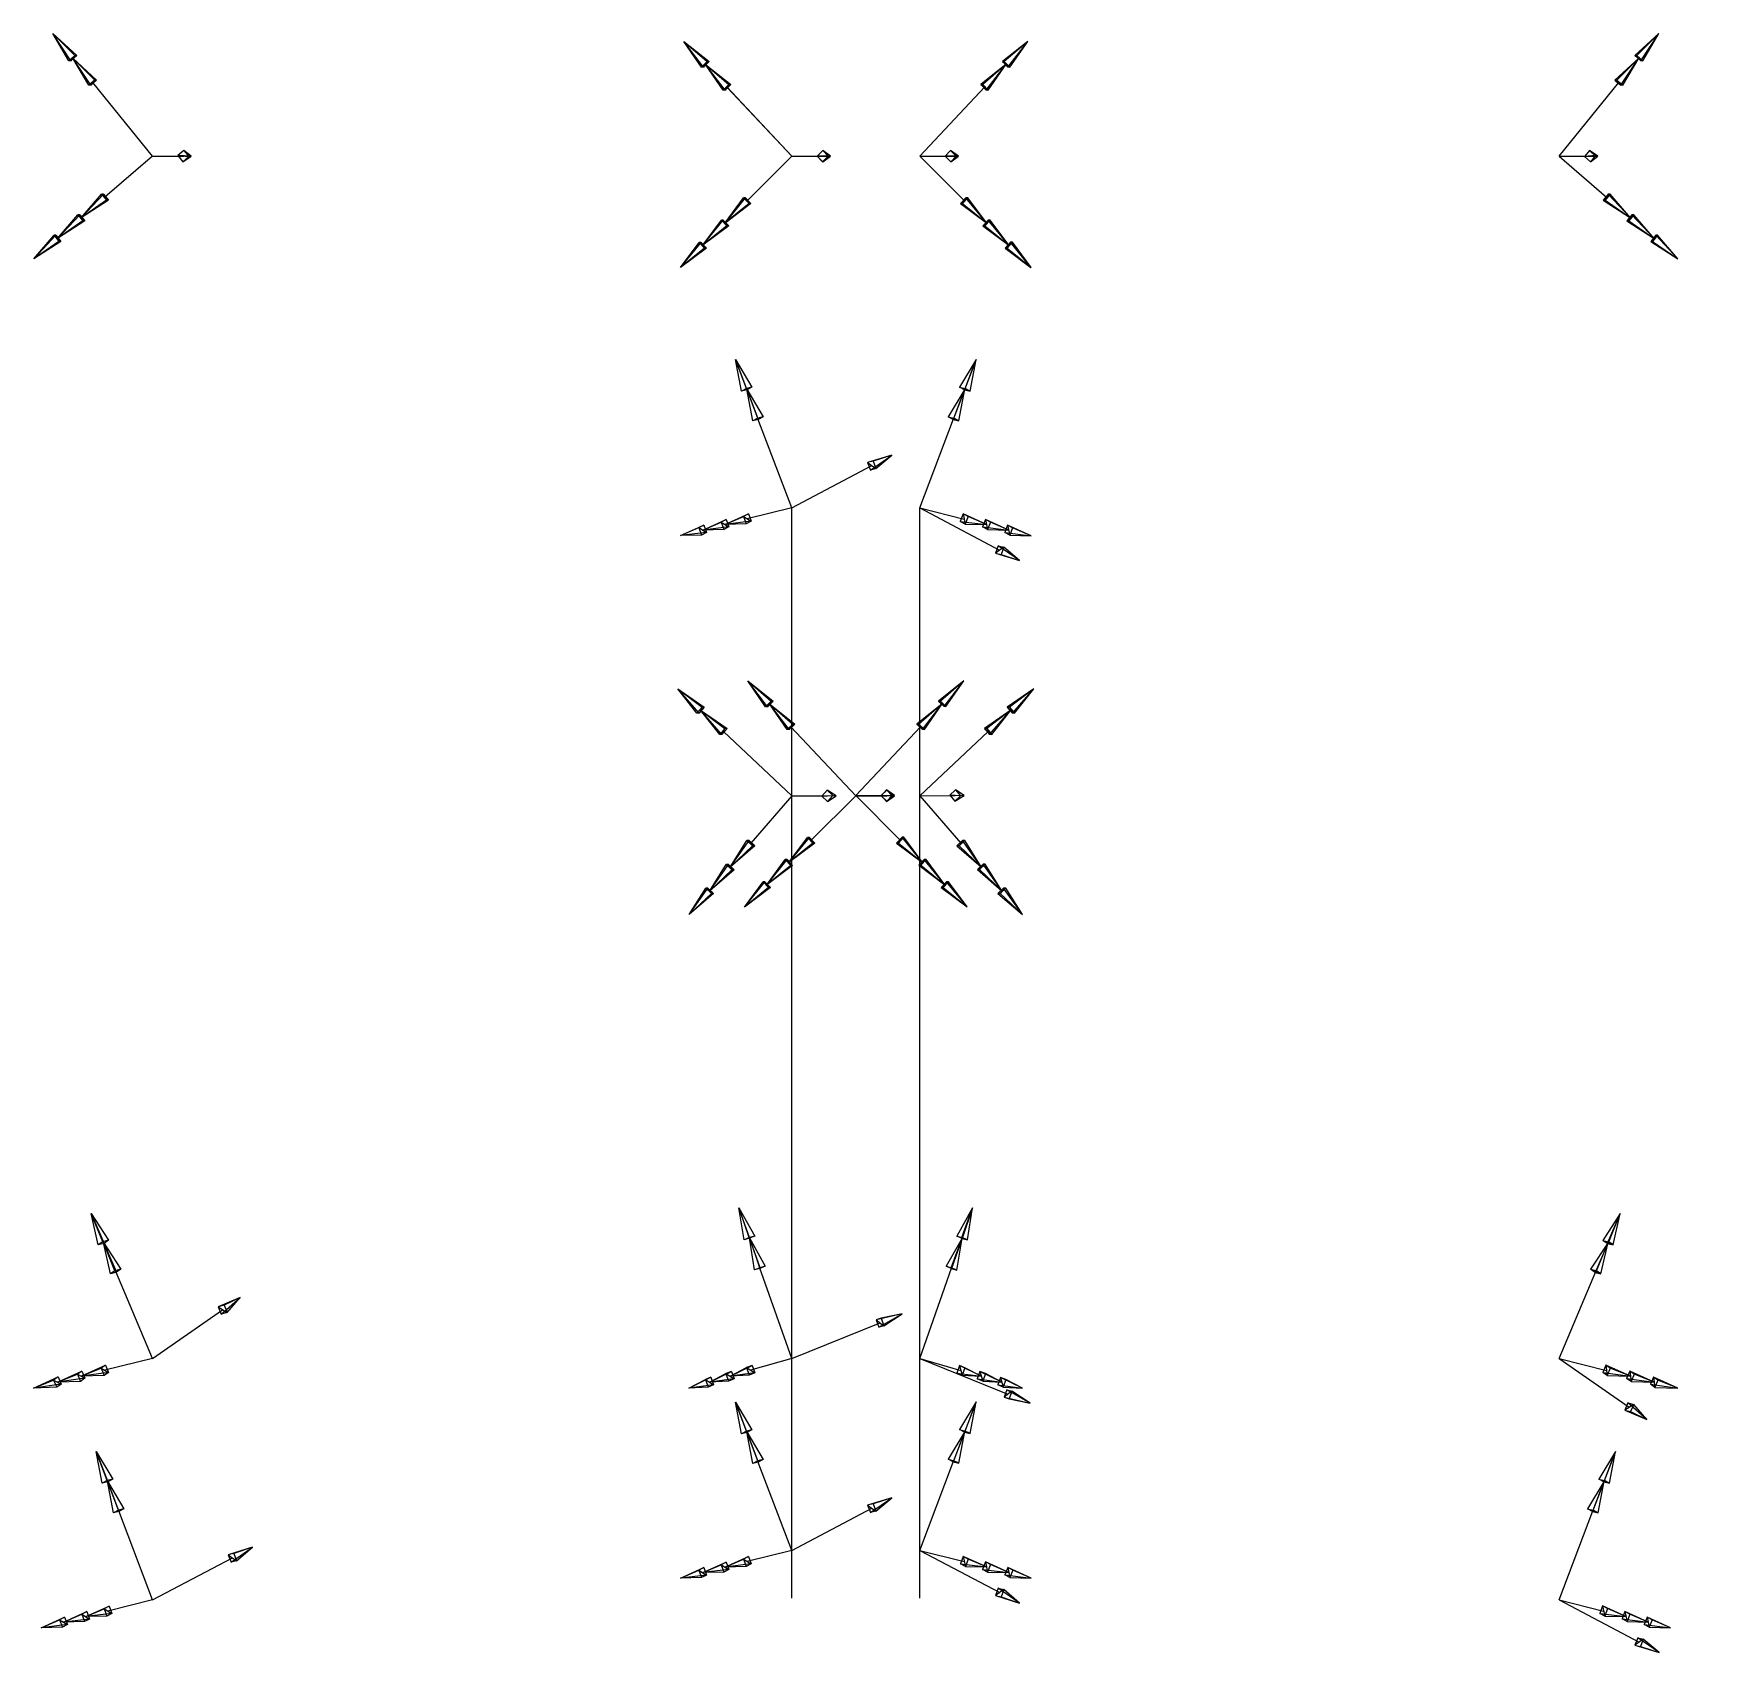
# Model space of a CAD drawing. Header units: millimetres. Extents: x -4561 to 16, y -105 to 107.
# Drawn here: x -2560.4 to -2455.2, y -98.5 to 3 of the extents above; entities that cross this region are included whole.
import ezdxf

# ---------------------------------------------------------------- set-up
doc = ezdxf.new("R2010")
doc.units = ezdxf.units.MM
for name, color, linetype in [('AutoDetect_13_22', 1, 'Continuous'), ('AutoDetect_14_21', 1, 'Continuous'), ('AutoDetect_15_20', 1, 'Continuous'), ('AutoDetect_16_19', 1, 'Continuous')]:
    doc.layers.add(name, color=color, linetype=linetype)

# ---------------------------------------------------------------- blocks, each defined once
blk = doc.blocks.new('Kontrollpunkt')
at = {"color": 0}
for q in [(0, 6), (8, 0), (0, 0, 4)]:
    blk.add_line((0, 0), q, dxfattribs=at)
for points in [[(0.25, 8, -0.25), (-0.25, 8, -0.25), (-0.25, 8, 0.25), (0, 10, 0), (-0.25, 8, -0.25), (0.25, 8, 0.25), (0, 10, 0), (0.25, 8, -0.25), (0.25, 8, 0.25), (-0.25, 8, 0.25)], [(0.25, 6, -0.25), (-0.25, 6, -0.25), (-0.25, 6, 0.25), (0, 8, 0), (-0.25, 6, -0.25), (0.25, 6, 0.25), (0, 8, 0), (0.25, 6, -0.25), (0.25, 6, 0.25), (-0.25, 6, 0.25)], [(0.25, 0.25, 4), (-0.25, 0.25, 4), (-0.25, -0.25, 4), (0, 0, 6), (-0.25, 0.25, 4), (0.25, -0.25, 4), (0, 0, 6), (0.25, 0.25, 4), (0.25, -0.25, 4), (-0.25, -0.25, 4)], [(0.25, 0.25, 6), (-0.25, 0.25, 6), (-0.25, -0.25, 6), (0, 0, 8), (-0.25, 0.25, 6), (0.25, -0.25, 6), (0, 0, 8), (0.25, 0.25, 6), (0.25, -0.25, 6), (-0.25, -0.25, 6)], [(0.25, 0.25, 8), (-0.25, 0.25, 8), (-0.25, -0.25, 8), (0, 0, 10), (-0.25, 0.25, 8), (0.25, -0.25, 8), (0, 0, 10), (0.25, 0.25, 8), (0.25, -0.25, 8), (-0.25, -0.25, 8)], [(8, 0.25, -0.25), (8, 0.25, 0.25), (8, -0.25, 0.25), (10, 0, 0), (8, 0.25, 0.25), (8, -0.25, -0.25), (10, 0, 0), (8, 0.25, -0.25), (8, -0.25, -0.25), (8, -0.25, 0.25)]]:
    blk.add_polyline3d(points, dxfattribs=at)

msp = doc.modelspace()

# ---------------------------------------------------------------- linework, layer by layer
at = {"layer": 'AutoDetect_13_22', "color": 1}
msp.add_line((-2512.99, -94.9, -410.4), (-2512.99, -26.7, -410.4), dxfattribs=at)
at = {"layer": 'AutoDetect_14_21', "color": 1}
msp.add_line((-2504.99, -94.9, -410.4), (-2504.99, -26.7, -410.4), dxfattribs=at)
at = {"layer": 'AutoDetect_15_20', "color": 1}
msp.add_line((-2512.99, -4.7, -322.5), (-2512.99, -4.7, -388.4), dxfattribs=at)
at = {"layer": 'AutoDetect_16_19', "color": 1}
msp.add_line((-2504.99, -4.7, -322.5), (-2504.99, -4.7, -388.4), dxfattribs=at)

# ---------------------------------------------------------------- block references
at = {"layer": 'AutoDetect_13_22', "color": 1, "extrusion": (-0.696364, -0.173649, 0.696364)}
for p, rotation in [((-582.13, -1997, 1468.81), 99.71836353150921), ((-518.86, -2007.99, 1480.13), 99.7183635315092), ((-525.53, -2040.81, 1503.4), 99.71836353150921)]:
    msp.add_blockref('Kontrollpunkt', p, dxfattribs=dict(at, rotation=rotation))
at = {"layer": 'AutoDetect_13_22', "color": 1, "extrusion": (-0.743283, -0.185349, 0.642788), "rotation": 103.7117900824684}
msp.add_blockref('Kontrollpunkt', (-540.19, -1919.08, 1648.61), dxfattribs=at)
at = {"layer": 'AutoDetect_13_22', "color": 1, "extrusion": (-0.642787, -0.185349, 0.743283), "rotation": 94.42234505614577}
msp.add_blockref('Kontrollpunkt', (-619.49, -2058.99, 1354.82), dxfattribs=at)
at = {"layer": 'AutoDetect_14_21', "color": 1, "extrusion": (0.696364, -0.173647, 0.696364), "rotation": 260.2815636992991}
for p in [(-632, 1393.52, -2025.54), (-695.26, 1382.53, -2014.22), (-688.59, 1349.71, -1990.94)]:
    msp.add_blockref('Kontrollpunkt', p, dxfattribs=at)
at = {"layer": 'AutoDetect_14_21', "color": 1, "extrusion": (0.642788, -0.185347, 0.743283), "rotation": 265.5775799374032}
msp.add_blockref('Kontrollpunkt', (-770.81, 1524.79, -1870.68), dxfattribs=at)
at = {"layer": 'AutoDetect_14_21', "color": 1, "extrusion": (0.743284, -0.185347, 0.642788), "rotation": 256.2881385459623}
msp.add_blockref('Kontrollpunkt', (-673.94, 1210.58, -2081.18), dxfattribs=at)
at = {"layer": 'AutoDetect_15_20', "color": 1, "extrusion": (-0.743283, -0.642788, 0.185348), "rotation": 80.89362475708899}
msp.add_blockref('Kontrollpunkt', (-1666.41, -690.14, 1838.06), dxfattribs=at)
at = {"layer": 'AutoDetect_15_20', "color": 1, "extrusion": (-0.696364, -0.696365, 0.173648)}
for p, rotation in [((-1773.63, -629.7, 1696.71), 80.14891422533061), ((-1773.63, -691.64, 1685.79), 80.1489142253306), ((-1742.52, -631.16, 1722.3), 80.14891422533061)]:
    msp.add_blockref('Kontrollpunkt', p, dxfattribs=dict(at, rotation=rotation))
at = {"layer": 'AutoDetect_15_20', "color": 1, "extrusion": (-0.642787, -0.743284, 0.185348), "rotation": 77.85525701179807}
msp.add_blockref('Kontrollpunkt', (-1871.56, -642.59, 1585.99), dxfattribs=at)
at = {"layer": 'AutoDetect_16_19', "color": 1, "extrusion": (0.696365, -0.696364, 0.173648), "rotation": 279.8510664585075}
for p in [(-1774.62, -13.55, -1797.64), (-1774.62, -75.49, -1808.56), (-1805.73, -15.02, -1772.05)]:
    msp.add_blockref('Kontrollpunkt', p, dxfattribs=at)
at = {"layer": 'AutoDetect_16_19', "color": 1, "extrusion": (0.743283, -0.642788, 0.185348), "rotation": 279.1063662891228}
msp.add_blockref('Kontrollpunkt', (-1615.96, 13.36, -1891.72), dxfattribs=at)
at = {"layer": 'AutoDetect_16_19', "color": 1, "extrusion": (0.642788, -0.743283, 0.185348), "rotation": 282.1446873576127}
msp.add_blockref('Kontrollpunkt', (-1923.99, -34.21, -1639.51), dxfattribs=at)

doc.saveas('drawing.dxf')
